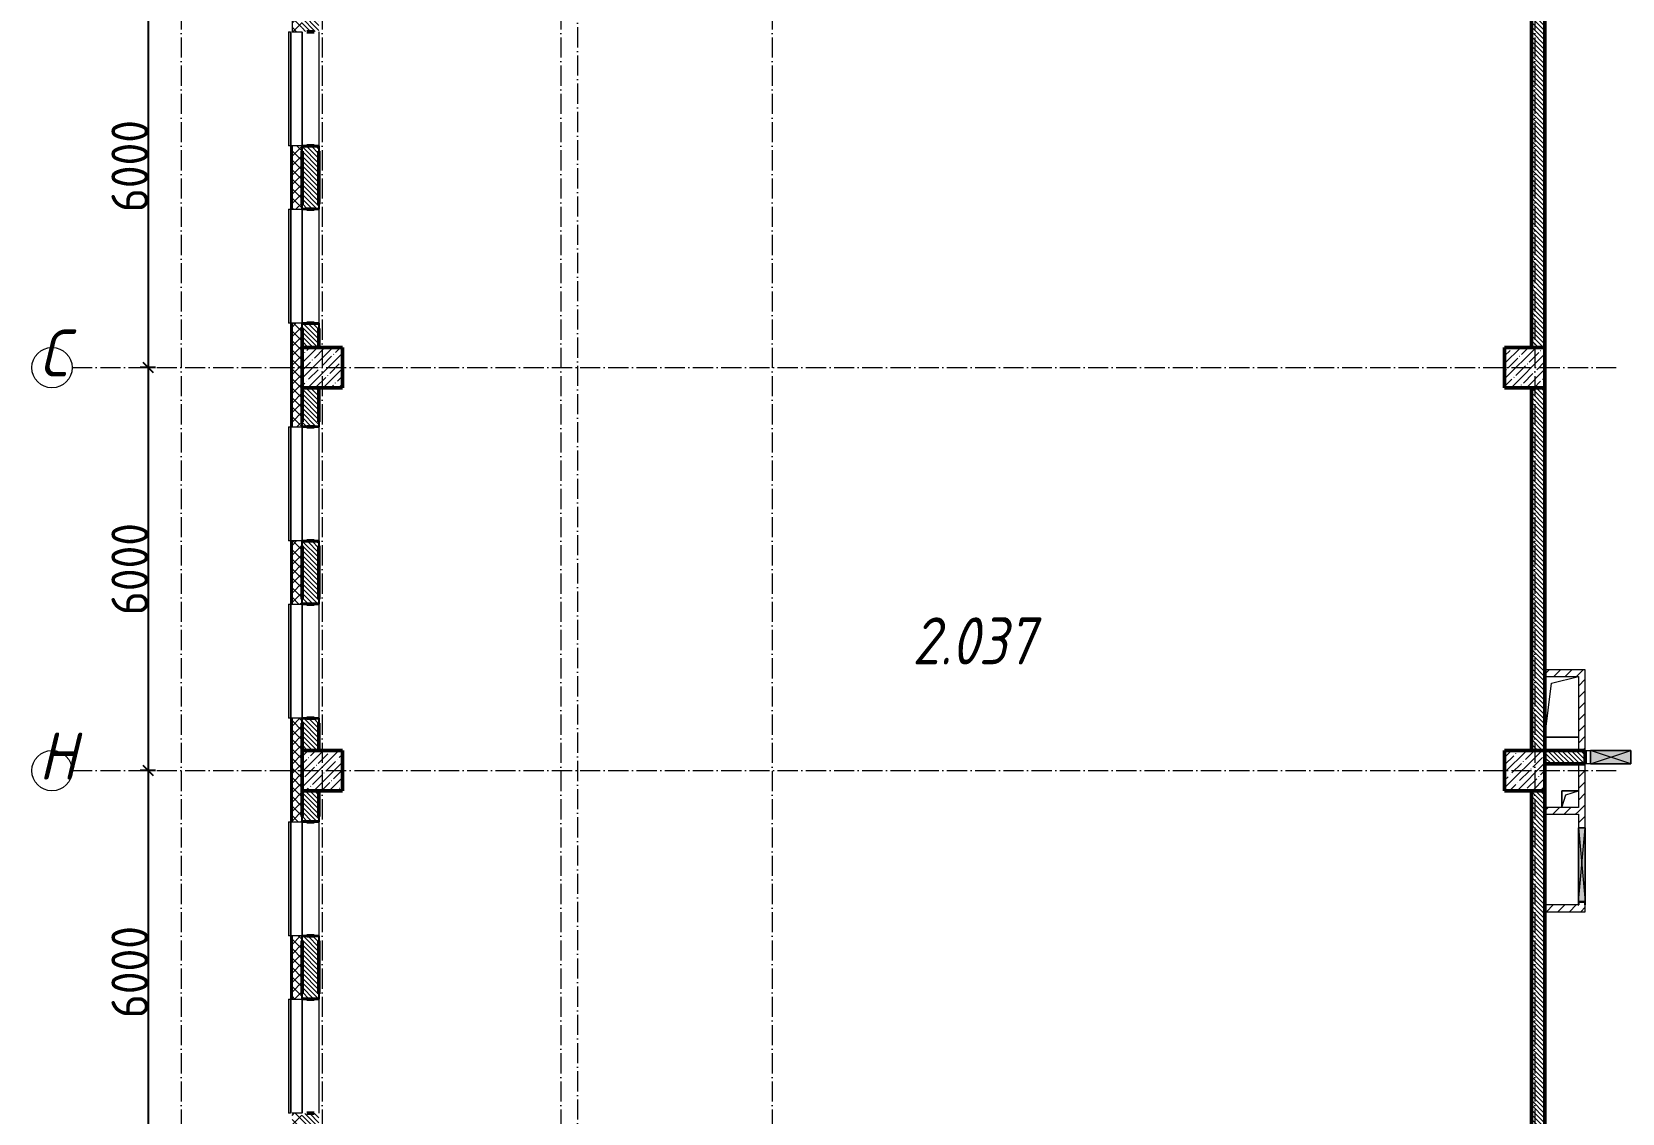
# Model space of a CAD drawing. Header units: millimetres. Extents: x -12989 to 629078, y -109036 to 555275.
# Drawn here: x 583295 to 606969, y 110365 to 126465 of the extents above; entities that cross this region are included whole.
import ezdxf

# ---------------------------------------------------------------- set-up
doc = ezdxf.new("R2010")
doc.units = ezdxf.units.MM
doc.linetypes.add('50_200_ШТРИХ_1Т_ш5_п1_п1_', pattern=[700, 500, -100, 0, -100])
for name, color, linetype, lineweight in [('A-____-____-DIMS', 7, 'Continuous', 9), ('A-DETL-GENF-OTLN', 7, 'Continuous', 9), ('A-FLOR-____-OTLN', 7, 'Continuous', 9), ('A-GENM-____-MCUT', 7, 'Continuous', 25), ('A-GENM-____-OTLN', 7, 'Continuous', 9), ('A-GENM-____-OTLN-1', 7, 'Continuous', 25), ('A-GLAZ-____-OTLN', 7, 'Continuous', 9), ('A-WALL-____-MCUT-2', 7, 'Continuous', 50), ('A-WALL-____-MCUT-3', 7, 'Continuous', 9), ('A-WALL-____-OTLN', 7, 'Continuous', 9), ('A-WALL-____-PATT-1', 7, 'Continuous', 9), ('A-WALL-FNSH-MCUT-1', 7, 'Continuous', 9), ('I-WALL-____-OTLN', 7, 'Continuous', 9), ('S-COLS-____-MCUT', 7, 'Continuous', 50), ('S-COLS-____-OTLN', 7, 'Continuous', 9), ('S-GRID-____-IDEN', 7, 'Continuous', 9), ('S-GRID-____-OTLN-1', 7, '50_200_ШТРИХ_1Т_ш5_п1_п1_', 9), ('Марки помещений', 7, 'Continuous', 9)]:
    doc.layers.add(name, color=color, linetype=linetype, lineweight=lineweight)
doc.layers.add('A-GLAZ-____-OTLN-1', color=7, linetype='Continuous', lineweight=9, true_color=0xc0c0c0)
doc.styles.add('ISOCPEUR_I', font='isocpeui.ttf', dxfattribs={"width": 0.9, "height": 2.5})
doc.styles.add('ISOCPEUR_I_3', font='isocpeui.ttf', dxfattribs={"width": 0.85, "height": 2.2})
doc.styles.add('ISOCPEUR_I_9', font='isocpeui.ttf', dxfattribs={"width": 0.9, "height": 250})
doc.styles.add('СПДС', font='isocpeur.ttf', dxfattribs={"width": 0.9})
doc.dimstyles.new('ISO-2_5_0_9К_БОЛЬШОЙ_ОСИ', dxfattribs={"dimscale": 304.8, "dimtxt": 248.995294, "dimasz": 0.492126, "dimexe": 0.393701, "dimexo": 0, "dimgap": 0, "dimtad": 1, "dimdec": 0, "dimzin": 0, "dimdsep": 46, "dimtxsty": 'ISOCPEUR_I_9', "dimblk1": 'OBLIQUE', "dimblk2": 'OBLIQUE', "dimsah": 1, "dimcen": 0.09, "dimdle": 0.393701, "dimazin": 0, "dimtfac": 1, "dimtdec": 4, "dimtix": 1, "dimtmove": 0, "dimatfit": 3, "dimfxl": 1, "dimtvp": 1, "dimtolj": 1, "dimtzin": 0, "dimarcsym": 2})
pattern_1 = [(135, (516567.8, 90784.41), (-35.35534, -35.35534), [])]
pattern_2 = [(45, (516567.8, 90784.41), (-84.85281, 84.85281), [])]

# ---------------------------------------------------------------- blocks, each defined once
blk = doc.blocks.new('BSC_Колонна _Прямоугольная - 600х600-V10-АР1_План отверстий 2 этажа в осях 1-64_А-ГГ')
at = {"layer": 'S-COLS-____-OTLN'}
h = blk.add_hatch(dxfattribs=at)
h.set_pattern_fill('FP_38', color=256, style=0, pattern_type=2)
h.set_pattern_definition([(45, (-71050, -30681.04), (-114.04925, 114.04925), []), (45, (-70935.95, -30681.04), (-114.04925, 114.04925), [201.613, -40.323, 3.353, -36.97])])
h.paths.add_polyline_path([(-300, -300), (300, -300), (300, 300), (-300, 300)], flags=0)
at = {"layer": 'S-COLS-____-MCUT'}
for p, q in [((300, 300), (-300, 300)), ((-300, 300), (-300, -300)), ((300, -300), (300, 300)), ((-300, -300), (300, -300))]:
    blk.add_line(p, q, dxfattribs=at)
blk = doc.blocks.new('BSC_Колонна _Прямоугольная - 600х600-V11-АР1_План отверстий 2 этажа в осях 1-64_А-ГГ')
at = {"layer": 'S-COLS-____-OTLN'}
h = blk.add_hatch(dxfattribs=at)
h.set_pattern_fill('FP_39', color=256, style=0, pattern_type=2)
h.set_pattern_definition([(45, (-71050, -24681.04), (-114.04925, 114.04925), []), (45, (-70935.95, -24681.04), (-114.04925, 114.04925), [201.613, -40.323, 3.353, -36.97])])
h.paths.add_polyline_path([(-300, -300), (300, -300), (300, 300), (-300, 300), (-300, 135)], flags=0)
at = {"layer": 'S-COLS-____-MCUT'}
for p, q in [((300, 300), (-300, 300)), ((-300, 300), (-300, -300)), ((300, -300), (300, 300)), ((-300, -300), (300, -300))]:
    blk.add_line(p, q, dxfattribs=at)
blk = doc.blocks.new('BSC_Колонна _Прямоугольная - 600х600-V13-АР1_План отверстий 2 этажа в осях 1-64_А-ГГ')
at = {"layer": 'S-COLS-____-OTLN'}
h = blk.add_hatch(dxfattribs=at)
h.set_pattern_fill('FP_42', color=256, style=0, pattern_type=2)
h.set_pattern_definition([(45, (-88950, -30681.04), (-114.04925, 114.04925), []), (45, (-88835.95, -30681.04), (-114.04925, 114.04925), [201.613, -40.323, 3.353, -36.97])])
h.paths.add_polyline_path([(-300, -300), (300, -300), (300, 300), (-300, 300)], flags=0)
at = {"layer": 'S-COLS-____-MCUT'}
for p, q in [((300, 300), (-300, 300)), ((-300, 300), (-300, -300)), ((300, -300), (300, 300)), ((-300, -300), (300, -300))]:
    blk.add_line(p, q, dxfattribs=at)
blk = doc.blocks.new('BSC_Колонна _Прямоугольная - 600х600-V14-АР1_План отверстий 2 этажа в осях 1-64_А-ГГ')
at = {"layer": 'S-COLS-____-OTLN'}
h = blk.add_hatch(dxfattribs=at)
h.set_pattern_fill('FP_43', color=256, style=0, pattern_type=2)
h.set_pattern_definition([(45, (-88950, -24681.04), (-114.04925, 114.04925), []), (45, (-88835.95, -24681.04), (-114.04925, 114.04925), [201.613, -40.323, 3.353, -36.97])])
h.paths.add_polyline_path([(-300, -300), (300, -300), (300, 300), (-300, 300), (-300, 135)], flags=0)
at = {"layer": 'S-COLS-____-MCUT'}
for p, q in [((300, 300), (-300, 300)), ((-300, 300), (-300, -300)), ((300, -300), (300, 300)), ((-300, -300), (300, -300))]:
    blk.add_line(p, q, dxfattribs=at)
blk = doc.blocks.new('Фахверк_СКБ_Уголок - 250_2700-27497298-АР1_План отверстий 2 этажа в осях 1-64_А-ГГ')
at = {"layer": 'A-GENM-____-MCUT'}
for p, q in [((200, 181), (125, 181)), ((125, 181), (125, 106)), ((125, 106), (131, 106)), ((131, 106), (131, 175)), ((131, 175), (200, 175)), ((200, 175), (200, 181)), ((131, -6), (125, -6)), ((125, -6), (125, -81)), ((125, -81), (200, -81)), ((131, -75), (131, -6)), ((200, -75), (131, -75)), ((200, -81), (200, -75))]:
    blk.add_line(p, q, dxfattribs=at)
blk = doc.blocks.new('AR_Отверстие прямоугольное _в плите_ - AR_Отверстие прямоугольное _в плите_-30552785-АР1_План отверстий 2 этажа в осях 1-64_А-ГГ')
at = {"layer": 'A-GENM-____-OTLN'}
for p, q in [((-250, -450), (-150, 350)), ((-150, 350), (250, 450)), ((-250, -450), (250, -450))]:
    blk.add_line(p, q, dxfattribs=at)
blk = doc.blocks.new('AR_Отверстие прямоугольное _в плите_ - AR_Отверстие прямоугольное _в плите_-V176-АР1_План отверстий 2 этажа в осях 1-64_А-ГГ')
at = {"layer": 'A-GENM-____-OTLN'}
for p, q in [((125, 125), (-125, 125)), ((-125, 125), (-125, -125)), ((-125, -125), (-63, 63)), ((-63, 63), (125, 125))]:
    blk.add_line(p, q, dxfattribs=at)
blk = doc.blocks.new('Отлив_СКБ - Отлив витража_СФТК-31883956-АР1_План отверстий 2 этажа в осях 1-64_А-ГГ')
at = {"layer": 'A-GLAZ-____-OTLN-1'}
for points in [[(0, 3), (0, 2), (1700, 3), (1700, 37), (0, 37)], [(0, 2), (0, 0), (1700, 0), (1700, 2)]]:
    blk.add_hatch(color=256, dxfattribs=at).paths.add_polyline_path(points, flags=0)
at = {"layer": 'A-GLAZ-____-OTLN'}
for p, q in [((0, 3), (0, 37)), ((1700, 37), (0, 37)), ((0, 2), (1700, 2)), ((1700, 37), (1700, 3)), ((1700, 0), (0, 0))]:
    blk.add_line(p, q, dxfattribs=at)
blk = doc.blocks.new('154_Фахверк_СКБ_Швеллер - Тип_100_3960_зеркало-V199-АР1_План отверстий 2 этажа в осях 1-64_А-ГГ')
at = {"layer": 'A-GENM-____-MCUT'}
for p, q in [((175, 50), (125, 50)), ((128, 47), (175, 47)), ((128, -47), (128, 47)), ((175, 47), (175, 50)), ((125, -50), (175, -50)), ((175, -47), (128, -47)), ((175, -50), (175, -47))]:
    blk.add_line(p, q, dxfattribs=at)
blk = doc.blocks.new('AR_Отверстие прямоугольное _в стене_ - AR_Отверстие прямоугольное _в стене__ЭОМ-36813478-АР1_План отверстий 2 этажа в осях 1-64_А-ГГ')
at = {"layer": 'A-GLAZ-____-OTLN'}
blk.add_hatch(color=256, dxfattribs=at).paths.add_polyline_path([(300, 100), (-300, 100), (-300, -100), (300, -100), (300, 65)], flags=0)
at = {"layer": 'A-DETL-GENF-OTLN'}
for p, q in [((-300, -100), (-300, 100)), ((-300, 100), (300, 100)), ((300, 100), (-300, -100)), ((-300, 100), (300, -100)), ((300, 100), (-300, 100)), ((-300, 100), (-300, -100)), ((300, 100), (300, -100)), ((300, -100), (300, 100)), ((300, -100), (-300, -100)), ((-300, -100), (300, -100))]:
    blk.add_line(p, q, dxfattribs=at)
blk = doc.blocks.new('AR_Отверстие прямоугольное _в стене_ - AR_Отверстие прямоугольное _в стене__ОВ-36943067-АР1_План отверстий 2 этажа в осях 1-64_А-ГГ')
at = {"layer": 'A-GLAZ-____-OTLN'}
blk.add_hatch(color=256, dxfattribs=at).paths.add_polyline_path([(-550, -50), (550, -50), (550, 50), (-550, 50)], flags=0)
at = {"layer": 'A-DETL-GENF-OTLN'}
for p, q in [((-550, -50), (-550, 50)), ((-550, 50), (550, 50)), ((550, 50), (-550, -50)), ((-550, 50), (550, -50)), ((550, 50), (-550, 50)), ((-550, 50), (-550, -50)), ((550, 50), (550, -50)), ((550, -50), (550, 50)), ((550, -50), (-550, -50)), ((-550, -50), (550, -50))]:
    blk.add_line(p, q, dxfattribs=at)
blk = doc.blocks.new('Ось сетки - Круг_Ø6_00__ISO-2_5_0_9K_-25732049-АР1_План отверстий 2 этажа в осях 1-64_А-ГГ')
at = {"layer": 'S-GRID-____-IDEN'}
blk.add_circle((0, 0), 3, dxfattribs=at)
blk = doc.blocks.new('_Oblique')
at = {"color": 0, "linetype": 'ByBlock', "lineweight": -2}
blk.add_line((-0.5, -0.5), (0.5, 0.5), dxfattribs=at)
blk = doc.blocks.new('*D2997')
at = {"layer": 'A-____-____-DIMS', "color": 0, "lineweight": -2, "transparency": 16777216}
for p, q in [((352337, -50182), (352111, -50182)), ((352231, -50062), (352231, -56302)), ((352337, -56182), (352111, -56182))]:
    blk.add_line(p, q, dxfattribs=at)
at = {"layer": 'Defpoints', "color": 0, "transparency": 16777216}
for p in [(352337, -50182), (352231, -56182), (352337, -56182)]:
    blk.add_point(p, dxfattribs=at)
at = {"layer": 'A-____-____-DIMS', "color": 0, "lineweight": -2, "transparency": 16777216, "xscale": 150, "yscale": 150, "zscale": 150}
for p, rotation in [((352231, -50182), 90), ((352231, -56182), 270)]:
    blk.add_blockref('_Oblique', p, dxfattribs=dict(at, rotation=rotation))
at = {"layer": 'A-____-____-DIMS', "color": 0, "transparency": 16777216, "insert": (351957, -53182), "char_height": 548.6, "attachment_point": 5, "rotation": 90, "style": 'СПДС'}
blk.add_mtext('\\A1;6000', dxfattribs=at)
blk = doc.blocks.new('*D2998')
at = {"layer": 'A-____-____-DIMS', "color": 0, "lineweight": -2, "transparency": 16777216}
for p, q in [((352231, -56062), (352231, -62302)), ((352337, -56182), (352111, -56182)), ((352337, -62182), (352111, -62182))]:
    blk.add_line(p, q, dxfattribs=at)
at = {"layer": 'Defpoints', "color": 0, "transparency": 16777216}
for p in [(352337, -56182), (352231, -62182), (352337, -62182)]:
    blk.add_point(p, dxfattribs=at)
at = {"layer": 'A-____-____-DIMS', "color": 0, "lineweight": -2, "transparency": 16777216, "xscale": 150, "yscale": 150, "zscale": 150}
for p, rotation in [((352231, -56182), 90), ((352231, -62182), 270)]:
    blk.add_blockref('_Oblique', p, dxfattribs=dict(at, rotation=rotation))
at = {"layer": 'A-____-____-DIMS', "color": 0, "transparency": 16777216, "insert": (351957, -59182), "char_height": 548.6, "attachment_point": 5, "rotation": 90, "style": 'СПДС'}
blk.add_mtext('\\A1;6000', dxfattribs=at)
blk = doc.blocks.new('*D2999')
at = {"layer": 'A-____-____-DIMS', "color": 0, "lineweight": -2, "transparency": 16777216}
for p, q in [((352337, -62182), (352111, -62182)), ((352231, -62062), (352231, -68302)), ((352337, -68182), (352111, -68182))]:
    blk.add_line(p, q, dxfattribs=at)
at = {"layer": 'Defpoints', "color": 0, "transparency": 16777216}
for p in [(352337, -62182), (352231, -68182), (352337, -68182)]:
    blk.add_point(p, dxfattribs=at)
at = {"layer": 'A-____-____-DIMS', "color": 0, "lineweight": -2, "transparency": 16777216, "xscale": 150, "yscale": 150, "zscale": 150}
for p, rotation in [((352231, -62182), 90), ((352231, -68182), 270)]:
    blk.add_blockref('_Oblique', p, dxfattribs=dict(at, rotation=rotation))
at = {"layer": 'A-____-____-DIMS', "color": 0, "transparency": 16777216, "insert": (351957, -65182), "char_height": 548.6, "attachment_point": 5, "rotation": 90, "style": 'СПДС'}
blk.add_mtext('\\A1;6000', dxfattribs=at)
blk = doc.blocks.new('3эт')
at = {"layer": 'S-GRID-____-OTLN-1', "color": 251, "ltscale": 0.6, "true_color": 0x636466}
for p, q in [((352720.7, -36982.5), (352720.7, -91346.1)), ((354820.7, -36982.5), (354820.7, -91173.5)), ((358370.7, -36982.5), (358370.7, -75532.4)), ((361520.7, -36982.5), (361520.7, -78293.6)), ((372870.7, -36982.5), (372870.7, -91346.1)), ((358620.7, -37250.7), (358620.7, -75532.4)), ((351097.5, -56182.4), (374089.5, -56182.4)), ((351097.5, -62182.4), (374089.5, -62182.4))]:
    blk.add_line(p, q, dxfattribs=at)
at = {"layer": 'S-GRID-____-IDEN', "char_height": 700, "attachment_point": 1, "style": 'ISOCPEUR_I'}
for s, insert, width in [('\\fISOCPEUR|b0|i1|c204|p34|;\\W.9;С', (350611.3, -55614.8), 202.025), ('\\fISOCPEUR|b0|i1|c204|p34|;\\W.9;Н', (350602.3, -61614.8), 223.671)]:
    blk.add_mtext(s, dxfattribs=dict(at, insert=insert, width=width))
at = {"layer": 'A-____-____-DIMS'}
for base, p1, p2, picture, middle in [((352231.1, -56182.4), (352337.1, -50182.4), (352337.1, -56182.4), '*D2997', (351956.7, -53182.4)), ((352231.1, -62182.4), (352337.1, -56182.4), (352337.1, -62182.4), '*D2998', (351956.7, -59182.4)), ((352231.1, -68182.4), (352337.1, -62182.4), (352337.1, -68182.4), '*D2999', (351956.7, -65182.4))]:
    dim = blk.add_linear_dim(base=base, p1=p1, p2=p2, angle=90, dimstyle='ISO-2_5_0_9К_БОЛЬШОЙ_ОСИ', override={"dimtxt": 1.8, "dimpost": '<>', "dimtxsty": 'СПДС', "dimfxl": 6000}, dxfattribs=at)
    dim.commit()
    dim.dimension.update_dxf_attribs({"geometry": picture, "text_midpoint": middle})

msp = doc.modelspace()

# ---------------------------------------------------------------- hatches: boundary and pattern name
at = {"layer": 'A-WALL-____-PATT-1'}
h = msp.add_hatch(dxfattribs=at)
h.set_pattern_fill('FP_1', color=256, style=0, pattern_type=2)
h.set_pattern_definition([(45, (516567.8, 90784.41), (-70.71068, 70.71068), []), (135, (516567.8, 90784.41), (-70.71068, -70.71068), [])])
h.paths.add_polyline_path([(587167.7976, 103115.4504), (587317.7976, 103115.4504), (587317.7976, 104410.4504), (587311.7976, 104410.4504), (587311.7976, 104485.4504), (587167.7976, 104485.4504)], flags=0)
h.paths.add_polyline_path([(587311.7976, 106185.4504), (587311.7976, 106260.4504), (587317.7976, 106260.4504), (587317.7976, 107050.4504), (587311.7976, 107050.4504), (587311.7976, 107125.4504), (587167.7976, 107125.4504), (587167.7976, 106185.4504), (587252.6795, 106185.4504)], flags=0)
h.paths.add_polyline_path([(587252.6795, 108825.4504), (587311.7976, 108825.4504), (587311.7976, 108900.4504), (587317.7976, 108900.4504), (587317.7976, 110290.4504), (587311.7976, 110290.4504), (587311.7976, 110365.4504), (587167.7976, 110365.4504), (587167.7976, 108825.4504)], flags=0)
h.paths.add_polyline_path([(587311.7976, 112065.4504), (587311.7976, 112140.4504), (587317.7976, 112140.4504), (587317.7976, 112930.4504), (587311.7976, 112930.4504), (587311.7976, 113005.4504), (587167.7976, 113005.4504), (587167.7976, 112065.4504), (587252.6795, 112065.4504)], flags=0)
h.paths.add_polyline_path([(587252.6795, 114705.4504), (587311.7976, 114705.4504), (587311.7976, 114780.4504), (587317.7976, 114780.4504), (587317.7976, 116170.4504), (587311.7976, 116170.4504), (587311.7976, 116245.4504), (587167.7976, 116245.4504), (587167.7976, 114705.4504)], flags=0)
h.paths.add_polyline_path([(587252.6795, 117945.4504), (587311.7976, 117945.4504), (587311.7976, 118020.4504), (587317.7976, 118020.4504), (587317.7976, 118810.4504), (587311.7976, 118810.4504), (587311.7976, 118885.4504), (587167.7976, 118885.4504), (587167.7976, 117945.4504)], flags=0)
h.paths.add_polyline_path([(587311.7976, 120585.4504), (587311.7976, 120660.4504), (587317.7976, 120660.4504), (587317.7976, 122050.4504), (587311.7976, 122050.4504), (587311.7976, 122125.4504), (587167.7976, 122125.4504), (587167.7976, 120585.4504), (587252.6795, 120585.4504)], flags=0)
h.paths.add_polyline_path([(587311.7976, 123825.4504), (587311.7976, 123900.4504), (587317.7976, 123900.4504), (587317.7976, 124690.4504), (587311.7976, 124690.4504), (587311.7976, 124765.4504), (587167.7976, 124765.4504), (587167.7976, 123825.4504), (587252.6795, 123825.4504)], flags=0)
h.paths.add_polyline_path([(587252.6795, 126465.4504), (587311.7976, 126465.4504), (587311.7976, 126540.4504), (587317.7976, 126540.4504), (587317.7976, 127930.4504), (587311.7976, 127930.4504), (587311.7976, 128005.4504), (587167.7976, 128005.4504), (587167.7976, 126465.4504)], flags=0)
h.paths.add_polyline_path([(587252.6795, 129705.4504), (587311.7976, 129705.4504), (587311.7976, 129780.4504), (587317.7976, 129780.4504), (587317.7976, 130570.4504), (587311.7976, 130570.4504), (587311.7976, 130645.4504), (587167.7976, 130645.4504), (587167.7976, 129705.4504)], flags=0)
h.paths.add_polyline_path([(587311.7976, 132345.4504), (587311.7976, 132420.4504), (587317.7976, 132420.4504), (587317.7976, 133865.4504), (587167.7976, 133865.4504), (587167.7976, 132345.4504), (587252.6795, 132345.4504)], flags=0)
h = msp.add_hatch(dxfattribs=at)
h.set_pattern_fill('FP_6', color=256, style=0, pattern_type=2)
h.set_pattern_definition(pattern_1)
h.paths.add_polyline_path([(587567.7976, 121765.4504), (587567.7976, 122119.4504), (587498.7976, 122119.4504), (587498.7976, 122125.4504), (587386.7976, 122125.4504), (587386.7976, 122119.4504), (587317.7976, 122119.4504), (587317.7976, 121765.4504), (587498.7976, 121765.4504)], flags=0)
h.paths.add_polyline_path([(587386.7976, 123825.4504), (587498.7976, 123825.4504), (587498.7976, 123831.4504), (587567.7976, 123831.4504), (587567.7976, 124759.4504), (587498.7976, 124759.4504), (587498.7976, 124765.4504), (587386.7976, 124765.4504), (587386.7976, 124759.4504), (587317.7976, 124759.4504), (587317.7976, 123831.4504), (587386.7976, 123831.4504)], flags=0)
h.paths.add_polyline_path([(587498.7976, 126465.4504), (587498.7976, 126471.4504), (587567.7976, 126471.4504), (587567.7976, 127165.4504), (587317.7976, 127165.4504), (587317.7976, 126471.4504), (587386.7976, 126471.4504), (587386.7976, 126465.4504)], flags=0)
h = msp.add_hatch(dxfattribs=at)
h.set_pattern_fill('FP_6', color=256, style=0, pattern_type=2)
h.set_pattern_definition(pattern_1)
h.paths.add_polyline_path([(605817.7976, 121765.4504), (605817.7976, 127165.4504), (605617.7976, 127165.4504), (605617.7976, 121765.4504)], flags=0)
h = msp.add_hatch(dxfattribs=at)
h.set_pattern_fill('FP_6', color=256, style=0, pattern_type=2)
h.set_pattern_definition(pattern_1)
h.paths.add_polyline_path([(587386.7976, 115765.4504), (587567.7976, 115765.4504), (587567.7976, 116239.4504), (587498.7976, 116239.4504), (587498.7976, 116245.4504), (587386.7976, 116245.4504), (587386.7976, 116239.4504), (587317.7976, 116239.4504), (587317.7976, 115765.4504)], flags=0)
h.paths.add_polyline_path([(587386.7976, 117945.4504), (587498.7976, 117945.4504), (587498.7976, 117951.4504), (587567.7976, 117951.4504), (587567.7976, 118879.4504), (587498.7976, 118879.4504), (587498.7976, 118885.4504), (587386.7976, 118885.4504), (587386.7976, 118879.4504), (587317.7976, 118879.4504), (587317.7976, 117951.4504), (587386.7976, 117951.4504)], flags=0)
h.paths.add_polyline_path([(587498.7976, 120585.4504), (587498.7976, 120591.4504), (587567.7976, 120591.4504), (587567.7976, 121165.4504), (587317.7976, 121165.4504), (587317.7976, 120591.4504), (587386.7976, 120591.4504), (587386.7976, 120585.4504)], flags=0)
h = msp.add_hatch(dxfattribs=at)
h.set_pattern_fill('FP_6', color=256, style=0, pattern_type=2)
h.set_pattern_definition(pattern_1)
h.paths.add_polyline_path([(605817.7976, 115765.4504), (605817.7976, 121165.4504), (605617.7976, 121165.4504), (605617.7976, 115765.4504)], flags=0)
h = msp.add_hatch(dxfattribs=at)
h.set_pattern_fill('FP_4', color=256, style=0, pattern_type=2)
h.set_pattern_definition(pattern_2)
h.paths.add_polyline_path([(606317.7976, 116865.4504), (606417.7976, 116865.4504), (606417.7976, 116965.4504), (605817.7976, 116965.4504), (605817.7976, 116865.4504)], flags=0)
h = msp.add_hatch(dxfattribs=at)
h.set_pattern_fill('FP_4', color=256, style=0, pattern_type=2)
h.set_pattern_definition(pattern_2)
h.paths.add_polyline_path([(606417.7976, 115765.4504), (606417.7976, 116865.4504), (606317.7976, 116865.4504), (606317.7976, 115765.4504)], flags=0)
h = msp.add_hatch(dxfattribs=at)
h.set_pattern_fill('FP_6', color=256, style=0, pattern_type=2)
h.set_pattern_definition(pattern_1)
h.paths.add_polyline_path([(606417.7976, 115565.4504), (606417.7976, 115765.4504), (605817.7976, 115765.4504), (605817.7976, 115565.4504)], flags=0)
h = msp.add_hatch(dxfattribs=at)
h.set_pattern_fill('FP_4', color=256, style=0, pattern_type=2)
h.set_pattern_definition(pattern_2)
h.paths.add_polyline_path([(606320.7976, 113465.4504), (606414.7976, 113465.4504), (606414.3161, 113512.4504), (606320.7976, 113512.4504)], flags=0)
h.paths.add_polyline_path([(606317.7976, 114615.4504), (606417.7976, 114615.4504), (606417.7976, 115565.4504), (606317.7976, 115565.4504), (606317.7976, 114815.4504)], flags=0)
h = msp.add_hatch(dxfattribs=at)
h.set_pattern_fill('FP_6', color=256, style=0, pattern_type=2)
h.set_pattern_definition(pattern_1)
h.paths.add_polyline_path([(587567.7976, 109765.4504), (587567.7976, 110359.4504), (587498.7976, 110359.4504), (587498.7976, 110365.4504), (587386.7976, 110365.4504), (587386.7976, 110359.4504), (587317.7976, 110359.4504), (587317.7976, 109765.4504), (587386.7976, 109765.4504)], flags=0)
h.paths.add_polyline_path([(587498.7976, 112065.4504), (587498.7976, 112071.4504), (587567.7976, 112071.4504), (587567.7976, 112999.4504), (587498.7976, 112999.4504), (587498.7976, 113005.4504), (587386.7976, 113005.4504), (587386.7976, 112999.4504), (587317.7976, 112999.4504), (587317.7976, 112071.4504), (587386.7976, 112071.4504), (587386.7976, 112065.4504)], flags=0)
h.paths.add_polyline_path([(587498.7976, 114705.4504), (587498.7976, 114711.4504), (587567.7976, 114711.4504), (587567.7976, 115165.4504), (587317.7976, 115165.4504), (587317.7976, 114711.4504), (587386.7976, 114711.4504), (587386.7976, 114705.4504)], flags=0)
h = msp.add_hatch(dxfattribs=at)
h.set_pattern_fill('FP_6', color=256, style=0, pattern_type=2)
h.set_pattern_definition(pattern_1)
h.paths.add_polyline_path([(605817.7976, 109765.4504), (605817.7976, 115165.4504), (605617.7976, 115165.4504), (605617.7976, 109765.4504)], flags=0)
h = msp.add_hatch(dxfattribs=at)
h.set_pattern_fill('FP_4', color=256, style=0, pattern_type=2)
h.set_pattern_definition(pattern_2)
h.paths.add_polyline_path([(606317.7976, 114815.4504), (606317.7976, 114915.4504), (605817.7976, 114915.4504), (605817.7976, 114815.4504)], flags=0)
h = msp.add_hatch(dxfattribs=at)
h.set_pattern_fill('FP_4', color=256, style=0, pattern_type=2)
h.set_pattern_definition(pattern_2)
h.paths.add_polyline_path([(606417.7976, 113365.4504), (606417.7976, 113465.4504), (605817.7976, 113465.4504), (605817.7976, 113365.4504), (606320.7976, 113365.4504)], flags=0)

# ---------------------------------------------------------------- linework, layer by layer
at = {"layer": 'A-FLOR-____-OTLN'}
for p, q in [((606317.7976, 115965.4504), (605817.7976, 115965.4504)), ((606067.7976, 115165.4504), (606317.7976, 115165.4504)), ((606067.7976, 114915.4504), (606067.7976, 115165.4504))]:
    msp.add_line(p, q, dxfattribs=at)
at = {"layer": 'A-WALL-____-MCUT-2'}
for p, q in [((605617.7976, 127165.4504), (605617.7976, 121765.4504)), ((605817.7976, 121765.4504), (605817.7976, 127165.4504)), ((587386.7976, 126465.4504), (587498.7976, 126465.4504)), ((587498.7976, 124765.4504), (587386.7976, 124765.4504)), ((587317.7976, 123900.4504), (587317.7976, 124690.4504)), ((587317.7976, 124690.4504), (587317.7976, 123900.4504)), ((587567.7976, 123900.4504), (587567.7976, 124690.4504)), ((587386.7976, 123825.4504), (587498.7976, 123825.4504)), ((587317.7976, 121765.4504), (587317.7976, 122050.4504)), ((587317.7976, 122050.4504), (587317.7976, 121765.4504)), ((587498.7976, 122125.4504), (587386.7976, 122125.4504)), ((587567.7976, 121765.4504), (587567.7976, 122050.4504)), ((587317.7976, 120660.4504), (587317.7976, 121165.4504)), ((587317.7976, 121165.4504), (587317.7976, 120660.4504)), ((587567.7976, 120660.4504), (587567.7976, 121165.4504)), ((605617.7976, 121165.4504), (605617.7976, 115765.4504)), ((605817.7976, 115765.4504), (605817.7976, 121165.4504)), ((587386.7976, 120585.4504), (587498.7976, 120585.4504)), ((587498.7976, 118885.4504), (587386.7976, 118885.4504)), ((587317.7976, 118020.4504), (587317.7976, 118810.4504)), ((587317.7976, 118810.4504), (587317.7976, 118020.4504)), ((587567.7976, 118020.4504), (587567.7976, 118810.4504)), ((587386.7976, 117945.4504), (587498.7976, 117945.4504)), ((587498.7976, 116245.4504), (587386.7976, 116245.4504)), ((587317.7976, 115765.4504), (587317.7976, 116170.4504)), ((587317.7976, 116170.4504), (587317.7976, 115765.4504)), ((587567.7976, 115765.4504), (587567.7976, 116170.4504)), ((606417.7976, 115765.4504), (605817.7976, 115765.4504)), ((605817.7976, 115565.4504), (606417.7976, 115565.4504)), ((606417.7976, 115565.4504), (606417.7976, 115765.4504)), ((587317.7976, 114780.4504), (587317.7976, 115165.4504)), ((587317.7976, 115165.4504), (587317.7976, 114780.4504)), ((587567.7976, 114780.4504), (587567.7976, 115165.4504)), ((605617.7976, 115165.4504), (605617.7976, 109765.4504)), ((605817.7976, 109765.4504), (605817.7976, 115165.4504)), ((587386.7976, 114705.4504), (587498.7976, 114705.4504)), ((587317.7976, 112140.4504), (587317.7976, 112930.4504)), ((587317.7976, 112930.4504), (587317.7976, 112140.4504)), ((587498.7976, 113005.4504), (587386.7976, 113005.4504)), ((587567.7976, 112140.4504), (587567.7976, 112930.4504)), ((587386.7976, 112065.4504), (587498.7976, 112065.4504)), ((587498.7976, 110365.4504), (587386.7976, 110365.4504))]:
    msp.add_line(p, q, dxfattribs=at)
at = {"layer": 'A-WALL-____-MCUT-3'}
for p, q in [((587167.7976, 128005.4504), (587167.7976, 126465.4504)), ((587167.7976, 126465.4504), (587311.7976, 126465.4504)), ((587155.7976, 124765.4504), (587155.7976, 123825.4504)), ((587160.7976, 124765.4504), (587160.7976, 123825.4504)), ((587311.7976, 124765.4504), (587167.7976, 124765.4504)), ((587167.7976, 124765.4504), (587167.7976, 123825.4504)), ((587167.7976, 123825.4504), (587311.7976, 123825.4504)), ((587155.7976, 122125.4504), (587155.7976, 120585.4504)), ((587160.7976, 122125.4504), (587160.7976, 120585.4504)), ((587311.7976, 122125.4504), (587167.7976, 122125.4504)), ((587167.7976, 122125.4504), (587167.7976, 120585.4504)), ((587167.7976, 120585.4504), (587311.7976, 120585.4504)), ((587155.7976, 118885.4504), (587155.7976, 117945.4504)), ((587160.7976, 118885.4504), (587160.7976, 117945.4504)), ((587311.7976, 118885.4504), (587167.7976, 118885.4504)), ((587167.7976, 118885.4504), (587167.7976, 117945.4504)), ((587167.7976, 117945.4504), (587311.7976, 117945.4504)), ((587155.7976, 116245.4504), (587155.7976, 114705.4504)), ((587160.7976, 116245.4504), (587160.7976, 114705.4504)), ((587311.7976, 116245.4504), (587167.7976, 116245.4504)), ((587167.7976, 116245.4504), (587167.7976, 114705.4504)), ((587167.7976, 114705.4504), (587311.7976, 114705.4504)), ((587155.7976, 113005.4504), (587155.7976, 112065.4504)), ((587160.7976, 113005.4504), (587160.7976, 112065.4504)), ((587311.7976, 113005.4504), (587167.7976, 113005.4504)), ((587167.7976, 113005.4504), (587167.7976, 112065.4504)), ((587167.7976, 112065.4504), (587311.7976, 112065.4504)), ((587311.7976, 110365.4504), (587167.7976, 110365.4504))]:
    msp.add_line(p, q, dxfattribs=at)
at = {"layer": 'A-WALL-____-OTLN'}
for p, q in [((587317.7976, 126465.4504), (587317.7976, 124765.4504)), ((587317.7976, 124765.4504), (587317.7976, 126465.4504)), ((587567.7976, 126465.4504), (587567.7976, 124765.4504)), ((587317.7976, 123825.4504), (587317.7976, 122125.4504)), ((587317.7976, 122125.4504), (587317.7976, 123825.4504)), ((587567.7976, 123825.4504), (587567.7976, 122125.4504)), ((587317.7976, 120585.4504), (587317.7976, 118885.4504)), ((587317.7976, 118885.4504), (587317.7976, 120585.4504)), ((587567.7976, 120585.4504), (587567.7976, 118885.4504)), ((587317.7976, 117945.4504), (587317.7976, 116245.4504)), ((587317.7976, 116245.4504), (587317.7976, 117945.4504)), ((587567.7976, 117945.4504), (587567.7976, 116245.4504)), ((587317.7976, 114705.4504), (587317.7976, 113005.4504)), ((587317.7976, 113005.4504), (587317.7976, 114705.4504)), ((587567.7976, 114705.4504), (587567.7976, 113005.4504)), ((587317.7976, 112065.4504), (587317.7976, 110365.4504)), ((587317.7976, 110365.4504), (587317.7976, 112065.4504)), ((587567.7976, 112065.4504), (587567.7976, 110365.4504))]:
    msp.add_line(p, q, dxfattribs=at)
at = {"layer": 'A-WALL-FNSH-MCUT-1'}
for p, q in [((587167.7976, 124765.4504), (587147.7976, 124765.4504)), ((587147.7976, 124765.4504), (587147.7976, 123825.4504)), ((587147.7976, 123825.4504), (587167.7976, 123825.4504)), ((587167.7976, 122125.4504), (587147.7976, 122125.4504)), ((587147.7976, 122125.4504), (587147.7976, 120585.4504)), ((587147.7976, 120585.4504), (587167.7976, 120585.4504)), ((587167.7976, 118885.4504), (587147.7976, 118885.4504)), ((587147.7976, 118885.4504), (587147.7976, 117945.4504)), ((587147.7976, 117945.4504), (587167.7976, 117945.4504)), ((606417.7976, 116965.4504), (605817.7976, 116965.4504)), ((605817.7976, 116965.4504), (605817.7976, 116865.4504)), ((606417.7976, 115765.4504), (606417.7976, 116965.4504)), ((605817.7976, 116865.4504), (606317.7976, 116865.4504)), ((606317.7976, 116865.4504), (606317.7976, 115765.4504)), ((587167.7976, 116245.4504), (587147.7976, 116245.4504)), ((587147.7976, 116245.4504), (587147.7976, 114705.4504)), ((606317.7976, 115765.4504), (606417.7976, 115765.4504)), ((606317.7976, 115565.4504), (606317.7976, 114915.4504)), ((606417.7976, 114615.4504), (606417.7976, 115565.4504)), ((606317.7976, 114915.4504), (605817.7976, 114915.4504)), ((605817.7976, 114915.4504), (605817.7976, 114815.4504)), ((587147.7976, 114705.4504), (587167.7976, 114705.4504)), ((605817.7976, 114815.4504), (606317.7976, 114815.4504)), ((606317.7976, 114815.4504), (606317.7976, 114615.4504)), ((606317.7976, 113465.4504), (605817.7976, 113465.4504)), ((605817.7976, 113465.4504), (605817.7976, 113365.4504)), ((606417.7976, 113365.4504), (606417.7976, 113465.4504)), ((605817.7976, 113365.4504), (606417.7976, 113365.4504)), ((587167.7976, 113005.4504), (587147.7976, 113005.4504)), ((587147.7976, 113005.4504), (587147.7976, 112065.4504)), ((587147.7976, 112065.4504), (587167.7976, 112065.4504))]:
    msp.add_line(p, q, dxfattribs=at)
at = {"layer": 'I-WALL-____-OTLN'}
for p, q in [((606417.7976, 115765.4504), (606497.7976, 115765.4504)), ((606497.7976, 115565.4504), (606417.7976, 115565.4504))]:
    msp.add_line(p, q, dxfattribs=at)

# ---------------------------------------------------------------- block references
msp.add_blockref('3эт', (232797.0902, 177647.8646))
at = {"layer": 'A-GENM-____-OTLN'}
for name, p in [('AR_Отверстие прямоугольное _в плите_ - AR_Отверстие прямоугольное _в плите_-30552785-АР1_План отверстий 2 этажа в осях 1-64_А-ГГ', (606067.7976, 116415.4504)), ('AR_Отверстие прямоугольное _в плите_ - AR_Отверстие прямоугольное _в плите_-V176-АР1_План отверстий 2 этажа в осях 1-64_А-ГГ', (606192.7976, 115040.4504))]:
    msp.add_blockref(name, p, dxfattribs=at)
at = {"layer": 'A-GENM-____-OTLN-1'}
for name, p, rotation in [('Фахверк_СКБ_Уголок - 250_2700-27497298-АР1_План отверстий 2 этажа в осях 1-64_А-ГГ', (587392.7976, 124890.4504), 269.9999999999999), ('Фахверк_СКБ_Уголок - 250_2700-27497298-АР1_План отверстий 2 этажа в осях 1-64_А-ГГ', (587492.7976, 123700.4504), 89.99999999999991), ('Фахверк_СКБ_Уголок - 250_2700-27497298-АР1_План отверстий 2 этажа в осях 1-64_А-ГГ', (587392.7976, 122250.4504), 269.9999999999999), ('Фахверк_СКБ_Уголок - 250_2700-27497298-АР1_План отверстий 2 этажа в осях 1-64_А-ГГ', (587492.7976, 120460.4504), 89.99999999999991), ('Фахверк_СКБ_Уголок - 250_2700-27497298-АР1_План отверстий 2 этажа в осях 1-64_А-ГГ', (587392.7976, 119010.4504), 269.9999999999999), ('Фахверк_СКБ_Уголок - 250_2700-27497298-АР1_План отверстий 2 этажа в осях 1-64_А-ГГ', (587492.7976, 117820.4504), 89.99999999999991), ('Фахверк_СКБ_Уголок - 250_2700-27497298-АР1_План отверстий 2 этажа в осях 1-64_А-ГГ', (587392.7976, 116370.4504), 269.9999999999999), ('Фахверк_СКБ_Уголок - 250_2700-27497298-АР1_План отверстий 2 этажа в осях 1-64_А-ГГ', (587492.7976, 114580.4504), 89.99999999999991), ('154_Фахверк_СКБ_Швеллер - Тип_100_3960_зеркало-V199-АР1_План отверстий 2 этажа в осях 1-64_А-ГГ', (606367.7976, 113640.4504), 269.9999999999996), ('Фахверк_СКБ_Уголок - 250_2700-27497298-АР1_План отверстий 2 этажа в осях 1-64_А-ГГ', (587392.7976, 113130.4504), 269.9999999999999), ('Фахверк_СКБ_Уголок - 250_2700-27497298-АР1_План отверстий 2 этажа в осях 1-64_А-ГГ', (587492.7976, 111940.4504), 89.99999999999991)]:
    msp.add_blockref(name, p, dxfattribs=dict(at, rotation=rotation))
at = {"layer": 'A-GLAZ-____-OTLN'}
for name, p, rotation in [('Отлив_СКБ - Отлив витража_СФТК-31883956-АР1_План отверстий 2 этажа в осях 1-64_А-ГГ', (587150.7976, 124765.4504), 90), ('Отлив_СКБ - Отлив витража_СФТК-31883956-АР1_План отверстий 2 этажа в осях 1-64_А-ГГ', (587150.7976, 122125.4504), 90), ('Отлив_СКБ - Отлив витража_СФТК-31883956-АР1_План отверстий 2 этажа в осях 1-64_А-ГГ', (587150.7976, 118885.4504), 90), ('Отлив_СКБ - Отлив витража_СФТК-31883956-АР1_План отверстий 2 этажа в осях 1-64_А-ГГ', (587150.7976, 116245.4504), 90), ('AR_Отверстие прямоугольное _в стене_ - AR_Отверстие прямоугольное _в стене__ЭОМ-36813478-АР1_План отверстий 2 этажа в осях 1-64_А-ГГ', (606797.7976, 115665.4504), 180), ('Отлив_СКБ - Отлив витража_СФТК-31883956-АР1_План отверстий 2 этажа в осях 1-64_А-ГГ', (587150.7976, 113005.4504), 90), ('AR_Отверстие прямоугольное _в стене_ - AR_Отверстие прямоугольное _в стене__ОВ-36943067-АР1_План отверстий 2 этажа в осях 1-64_А-ГГ', (606367.7976, 114065.4504), 89.99999999999962), ('Отлив_СКБ - Отлив витража_СФТК-31883956-АР1_План отверстий 2 этажа в осях 1-64_А-ГГ', (587150.7976, 110365.4504), 90)]:
    msp.add_blockref(name, p, dxfattribs=dict(at, rotation=rotation))
at = {"layer": 'S-COLS-____-OTLN'}
for name, p in [('BSC_Колонна _Прямоугольная - 600х600-V10-АР1_План отверстий 2 этажа в осях 1-64_А-ГГ', (587617.7976, 121465.4504)), ('BSC_Колонна _Прямоугольная - 600х600-V13-АР1_План отверстий 2 этажа в осях 1-64_А-ГГ', (605517.7976, 121465.4504)), ('BSC_Колонна _Прямоугольная - 600х600-V11-АР1_План отверстий 2 этажа в осях 1-64_А-ГГ', (587617.7976, 115465.4504)), ('BSC_Колонна _Прямоугольная - 600х600-V14-АР1_План отверстий 2 этажа в осях 1-64_А-ГГ', (605517.7976, 115465.4504))]:
    msp.add_blockref(name, p, dxfattribs=at)
at = {"layer": 'S-GRID-____-IDEN', "xscale": 99.99999999999993, "yscale": 99.99999999999993, "zscale": 99.99999999999993, "rotation": 269.9999999999995}
for p in [(583594.5681, 121465.4504), (583594.5681, 115465.4504)]:
    msp.add_blockref('Ось сетки - Круг_Ø6_00__ISO-2_5_0_9K_-25732049-АР1_План отверстий 2 этажа в осях 1-64_А-ГГ', p, dxfattribs=at)

# ---------------------------------------------------------------- texts
at = {"layer": 'Марки помещений', "insert": (596400.9953, 117747.2121), "char_height": 700, "width": 785.65375, "attachment_point": 1, "style": 'ISOCPEUR_I_3'}
msp.add_mtext('2.037', dxfattribs=at)

doc.saveas('drawing.dxf')
